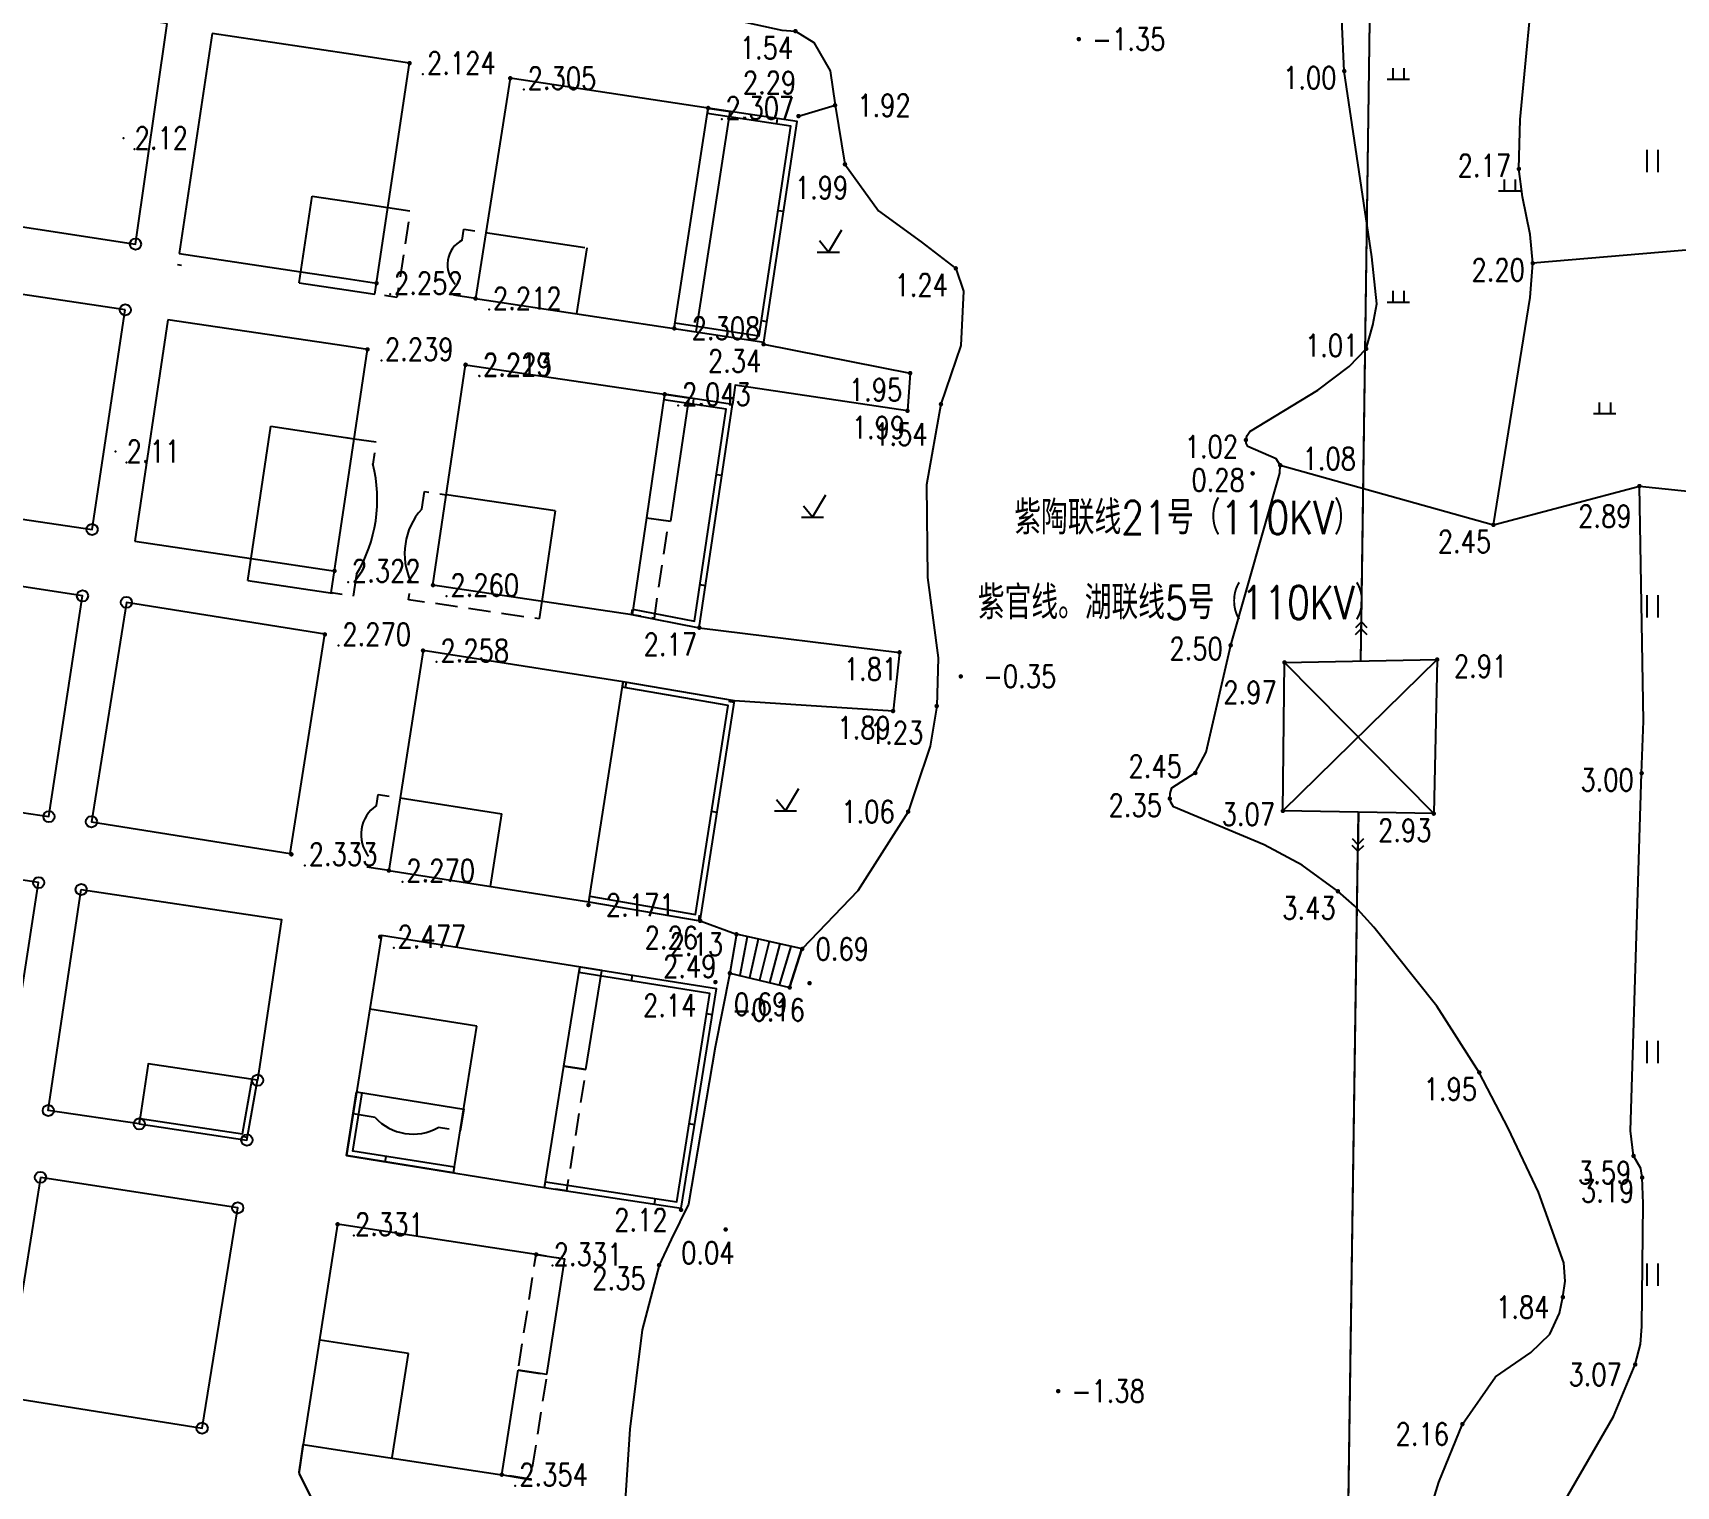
# Model space of a CAD drawing. Extents: x 500064 to 501389, y 2542464 to 2545400.
# Drawn here: x 500735.9 to 500809.7, y 2544479.6 to 2544544.9 of the extents above; entities that cross this region are included whole.
import ezdxf
from ezdxf.enums import TextEntityAlignment as Align

# ---------------------------------------------------------------- set-up
doc = ezdxf.new("R2010")
doc.units = 0
doc.header["$LTSCALE"] = 0.5
doc.linetypes.add('2-1', pattern=[6, 2, -1, 2, -1])
doc.linetypes.add('X5', pattern=[3, 2, -1])
doc.layers.get('0').update_dxf_attribs({"linetype": 'CONTINUOUS', "lineweight": 5})
doc.layers.add('GCD', color=8, linetype='CONTINUOUS')
doc.layers.add('地形图', color=8, linetype='CONTINUOUS')
doc.styles.add('_HZTXT', font='txt.shx', dxfattribs={"width": 0.8, "bigfont": 'HZTXT.shx'})
doc.styles.add('HZ', font='romans.shx', dxfattribs={"width": 0.8, "bigfont": 'hztxt.shx'})
doc.styles.get("Standard").update_dxf_attribs({"font": 'simplex1.shx', "width": 0.7, "bigfont": 'hztxt.shx'})
doc.linetypes.add('10421', pattern='A,2,[150,AAA.SHX,S=1,R=0,X=0,Y=1],1e-11', length=2)
doc.linetypes.add('10422', pattern='A,2,[150,AAA.SHX,S=1,R=0,X=0,Y=1],2,[177,AAA.SHX,S=1,R=0,X=0,Y=0.8],1e-09', length=4)
doc.linetypes.add('1161', pattern='A,0,[149,AAA.SHX,S=0.15,R=0,X=0,Y=0],-1.6', length=1.6)
doc.linetypes.add('X0', pattern='A,0.1,[".",_HZTXT,S=0.1,R=0,X=0,Y=-0.05],0.2,["|",Standard,S=-0.1,R=0,X=0,Y=0],0.1', length=0.4)

# ---------------------------------------------------------------- blocks, each defined once
blk = doc.blocks.new('GC200')
at = {"linetype": 'Continuous', "const_width": 0.2, "flags": 128}
blk.add_lwpolyline([(-0.1, 0, 1), (0.1, 0, 1)], format="xyb", close=True, dxfattribs=at)
blk = doc.blocks.new('gc123')
for p, q in [((0, 0), (1.2, 2)), ((-1, 0), (1, 0)), ((0, 0), (-0.8, 1))]:
    blk.add_line(p, q)
blk = doc.blocks.new('gc013a')
at = {"linetype": 'Continuous'}
blk.add_line((0.5, 0), (4, 0), dxfattribs=at)
at = {"linetype": 'Continuous', "flags": 128}
for points in [[(2.88, 0.5), (3.38, 0), (2.88, -0.5)], [(3.5, 0.5), (4, 0), (3.5, -0.5)]]:
    blk.add_lwpolyline(points, dxfattribs=at)
blk = doc.blocks.new('gc121')
for p, q in [((-0.5, -1), (-0.5, 1)), ((0.5, -1), (0.5, 1))]:
    blk.add_line(p, q)
blk = doc.blocks.new('gc119')
for p, q in [((-1, 0), (1, 0)), ((-0.5, 1), (-0.5, 0)), ((0.5, 1), (0.5, 0))]:
    blk.add_line(p, q)

msp = doc.modelspace()

# ---------------------------------------------------------------- linework, layer by layer
at = {"layer": '地形图', "linetype": 'Continuous'}
for p, q in [((500795.59, 2544518.428), (500798.739, 2544742.425)), ((500743.977, 2544544.845), (500742.495, 2544534.968)), ((500750, 2544543.941), (500743.977, 2544544.845)), ((500752.848, 2544543.514), (500750, 2544543.941)), ((500751.292, 2544533.143), (500752.848, 2544543.514)), ((500757.367, 2544542.836), (500755.808, 2544532.948)), ((500766.254, 2544541.5), (500757.367, 2544542.836)), ((500766.254, 2544541.5), (500766.217, 2544541.253)), ((500765.72, 2544531.456), (500767.242, 2544541.348)), ((500769.356, 2544541.034), (500769.319, 2544540.786)), ((500747.89, 2544533.653), (500748.475, 2544537.549)), ((500748.475, 2544537.549), (500750, 2544537.32)), ((500750, 2544537.32), (500751.876, 2544537.039)), ((500769.643, 2544536.85), (500769.396, 2544536.887)), ((500756.253, 2544535.915), (500760.715, 2544535.245)), ((500742.495, 2544534.968), (500747.964, 2544534.147)), ((500760.363, 2544532.28), (500760.817, 2544535.229)), ((500742.421, 2544534.474), (500742.601, 2544534.447)), ((500747.89, 2544533.653), (500750, 2544533.336)), ((500750, 2544533.336), (500751.292, 2544533.143)), ((500755.808, 2544532.948), (500765.721, 2544531.46)), ((500741.995, 2544531.998), (500740.515, 2544522.056)), ((500750, 2544530.806), (500741.995, 2544531.998)), ((500764.732, 2544531.608), (500764.77, 2544531.855)), ((500768.899, 2544531.905), (500768.652, 2544531.942)), ((500750.956, 2544530.664), (500750, 2544530.806)), ((500750, 2544524.242), (500750.956, 2544530.664)), ((500753.898, 2544520.082), (500755.364, 2544529.977)), ((500755.364, 2544529.977), (500765.39, 2544528.487)), ((500764.302, 2544528.649), (500764.265, 2544528.402)), ((500765.39, 2544528.488), (500764.569, 2544522.948)), ((500765.597, 2544528.457), (500765.56, 2544528.209)), ((500745.59, 2544520.289), (500746.621, 2544527.213)), ((500746.621, 2544527.213), (500750.359, 2544526.657)), ((500750, 2544526.71), (500750.359, 2544526.657)), ((500766.871, 2544525), (500766.624, 2544525.037)), ((500749.329, 2544519.733), (500750, 2544524.242)), ((500759.381, 2544523.412), (500754.501, 2544524.137)), ((500759.381, 2544523.412), (500758.78, 2544519.355)), ((500763.481, 2544523.109), (500762.836, 2544518.754)), ((500763.481, 2544523.109), (500764.569, 2544522.948)), ((500763.439, 2544522.809), (500763.437, 2544522.81)), ((500740.515, 2544522.056), (500745.737, 2544521.279)), ((500745.59, 2544520.289), (500749.378, 2544519.726)), ((500762.836, 2544518.754), (500753.898, 2544520.082)), ((500766.136, 2544520.055), (500765.889, 2544520.091)), ((500762.817, 2544518.757), (500762.864, 2544519.002)), ((500753.451, 2544517.143), (500751.917, 2544507.269)), ((500762.437, 2544515.747), (500753.451, 2544517.143)), ((500760.903, 2544505.873), (500762.437, 2544515.747)), ((500762.437, 2544515.747), (500762.399, 2544515.5)), ((500762.574, 2544515.723), (500762.532, 2544515.477)), ((500767.426, 2544514.818), (500767.179, 2544514.856)), ((500752.424, 2544510.53), (500756.983, 2544509.822)), ((500756.476, 2544506.561), (500756.983, 2544509.822)), ((500766.659, 2544509.877), (500766.412, 2544509.916)), ((500751.917, 2544507.269), (500760.903, 2544505.873)), ((500760.903, 2544505.873), (500760.946, 2544506.119)), ((500765.83, 2544505.021), (500765.873, 2544505.268)), ((500751.592, 2544504.359), (500750.01, 2544494.473)), ((500761.476, 2544502.778), (500751.592, 2544504.359)), ((500767.526, 2544504.411), (500767.231, 2544502.664)), ((500770.478, 2544503.751), (500767.526, 2544504.411)), ((500768.014, 2544504.302), (500767.675, 2544502.558)), ((500768.502, 2544504.193), (500768.119, 2544502.451)), ((500768.99, 2544504.084), (500768.562, 2544502.345)), ((500769.478, 2544503.975), (500769.006, 2544502.238)), ((500769.966, 2544503.866), (500769.45, 2544502.132)), ((500770.454, 2544503.757), (500769.893, 2544502.025)), ((500760.488, 2544502.936), (500760.449, 2544502.689)), ((500760.488, 2544502.936), (500760.449, 2544502.689)), ((500760.765, 2544498.335), (500761.476, 2544502.778)), ((500762.84, 2544502.56), (500762.801, 2544502.313)), ((500767.231, 2544502.664), (500769.916, 2544502.02)), ((500755.871, 2544500.282), (500751.062, 2544501.052)), ((500754.819, 2544493.703), (500755.871, 2544500.282)), ((500766.438, 2544500.8), (500766.191, 2544500.84)), ((500758.907, 2544493.049), (500759.778, 2544498.493)), ((500760.765, 2544498.335), (500759.778, 2544498.493)), ((500750.468, 2544497.336), (500750.715, 2544497.297)), ((500750.468, 2544497.336), (500755.277, 2544496.567)), ((500765.648, 2544495.863), (500765.401, 2544495.902)), ((500750.01, 2544494.473), (500758.907, 2544493.049)), ((500751.75, 2544494.194), (500751.789, 2544494.441)), ((500754.819, 2544493.703), (500754.858, 2544493.95)), ((500758.907, 2544493.05), (500758.944, 2544493.297)), ((500758.907, 2544493.049), (500758.946, 2544493.296)), ((500763.851, 2544492.304), (500763.888, 2544492.551)), ((500749.613, 2544491.392), (500748.067, 2544481.505)), ((500750, 2544491.333), (500749.613, 2544491.392)), ((500758.535, 2544490.04), (500749.613, 2544491.392)), ((500759.008, 2544484.648), (500759.819, 2544489.839)), ((500750, 2544486.013), (500748.825, 2544486.191)), ((500752.798, 2544485.589), (500750, 2544486.013)), ((500752.069, 2544480.922), (500752.799, 2544485.589)), ((500756.989, 2544480.153), (500757.722, 2544484.843)), ((500759.008, 2544484.648), (500757.722, 2544484.843)), ((500748.067, 2544481.505), (500750, 2544481.212)), ((500750, 2544481.212), (500756.989, 2544480.153))]:
    msp.add_line(p, q, dxfattribs=at)
at = {"layer": '地形图'}
for p, q in [((500764.732, 2544531.608), (500766.254, 2544541.5)), ((500764.302, 2544528.649), (500763.481, 2544523.109)), ((500759.778, 2544498.493), (500760.488, 2544502.936))]:
    msp.add_line(p, q, dxfattribs=at)
at = {"layer": '地形图', "linetype": 'X0'}
for p, q in [((500747.964, 2544534.147), (500750, 2544533.842)), ((500750, 2544533.842), (500751.366, 2544533.637)), ((500745.737, 2544521.279), (500749.525, 2544520.715))]:
    msp.add_line(p, q, dxfattribs=at)
at = {"layer": '地形图', "color": 1, "linetype": 'Continuous'}
for p, q in [((500798.994, 2544516.742), (500792.066, 2544509.947)), ((500792.136, 2544516.615), (500798.84, 2544509.826)), ((500790.78, 2544186.224), (500795.428, 2544508.137))]:
    msp.add_line(p, q, dxfattribs=at)
at = {"layer": '地形图', "linetype": '2-1'}
for p, q in [((500740.71, 2544495.9), (500740.747, 2544496.147)), ((500745.56, 2544495.283), (500745.314, 2544495.327))]:
    msp.add_line(p, q, dxfattribs=at)
at = {"layer": '地形图', "color": 1, "linetype": 'Continuous', "flags": 128}
for points in [[(500795.565, 2544516.678), (500798.764, 2544744.175)], [(500790.755, 2544184.474), (500795.453, 2544509.887)]]:
    msp.add_lwpolyline(points, dxfattribs=at)
at = {"layer": '地形图', "linetype": '10421', "flags": 128}
for points in [[(500915.277, 2544376.723), (500910.393, 2544380.376), (500907.312, 2544382.098), (500902.249, 2544385.155), (500899.183, 2544387.19), (500896.004, 2544389.391), (500892.138, 2544391.496), (500888.278, 2544392.84), (500883.656, 2544394.192), (500880.2, 2544395.303), (500878.123, 2544395.843), (500875.197, 2544396.556), (500873.069, 2544397.148), (500870.753, 2544397.956), (500868.832, 2544398.863), (500867.069, 2544399.893), (500864.798, 2544400.624), (500862.923, 2544401.474), (500859.972, 2544403.107), (500857.553, 2544404.679), (500855.561, 2544406.064), (500853.395, 2544407.568), (500851.424, 2544408.534), (500849.516, 2544409.603), (500848.14, 2544410.735), (500845.602, 2544413.071), (500845.169, 2544413.673), (500845.079, 2544414.166), (500845.125, 2544414.675), (500845.325, 2544415.132), (500848.943, 2544418.437), (500850.413, 2544420.201), (500851.514, 2544422.163), (500853.106, 2544425.687), (500853.603, 2544427.359), (500853.544, 2544428.454), (500853.385, 2544429.438), (500849.502, 2544440.448), (500848.428, 2544443.163), (500846.62, 2544447.672), (500846.072, 2544448.777), (500845.509, 2544449.617), (500844.518, 2544450.613), (500841.145, 2544453.18), (500840.557, 2544453.485), (500840.041, 2544453.583), (500839.25, 2544453.408), (500838.617, 2544453.195), (500827.709, 2544447.527), (500826.876, 2544447.339), (500826.042, 2544447.273), (500825.235, 2544447.443), (500824.38, 2544447.782), (500819.001, 2544450.733), (500817.124, 2544451.523), (500807.332, 2544454.196), (500807.071, 2544454.194), (500806.879, 2544454.159), (500806.613, 2544453.956), (500806.473, 2544453.695), (500806.433, 2544453.086), (500806.368, 2544452.861), (500806.272, 2544452.759), (500806.108, 2544452.734), (500805.977, 2544452.738), (500796.644, 2544452.959), (500796.302, 2544453.046), (500796.076, 2544453.162), (500795.972, 2544453.418), (500795.953, 2544453.719), (500796.448, 2544465.1), (500796.742, 2544467.81), (500798.096, 2544476.65), (500799.065, 2544479.813), (500800.126, 2544482.424), (500801.606, 2544484.543), (500803.193, 2544485.635), (500804.051, 2544486.455), (500804.482, 2544487.408), (500804.639, 2544488.123), (500804.735, 2544488.84), (500804.682, 2544489.66), (500803.546, 2544492.832), (500802.18, 2544495.703), (500800.886, 2544498.209), (500798.971, 2544501.181), (500796.143, 2544504.725), (500795.279, 2544505.685), (500794.536, 2544506.34), (500792.928, 2544507.519), (500791.229, 2544508.422), (500787.147, 2544510.138), (500787.045, 2544510.311), (500786.987, 2544510.499), (500787.004, 2544510.732), (500787.074, 2544510.978), (500788.132, 2544511.652), (500788.615, 2544512.581), (500789.72, 2544517.383), (500791.928, 2544525.102), (500791.947, 2544525.461), (500791.768, 2544525.759), (500790.488, 2544526.313), (500790.419, 2544526.46), (500790.405, 2544526.599), (500790.459, 2544526.805), (500790.584, 2544526.972), (500793.638, 2544528.839), (500795.048, 2544529.898), (500795.807, 2544530.691), (500796.102, 2544531.754), (500796.278, 2544532.705), (500796.063, 2544534.819), (500794.822, 2544543.158), (500794.504, 2544550.178), (500794.336, 2544551.564), (500793.844, 2544552.436), (500791.976, 2544554.816), (500791.655, 2544555.448), (500791.498, 2544556.068), (500791.673, 2544557.237), (500793.896, 2544564.621), (500794.071, 2544565.615), (500794.043, 2544566.68), (500793.76, 2544567.395), (500793.373, 2544567.825), (500793.003, 2544568.119), (500788.674, 2544570.366), (500787.932, 2544570.894), (500786.866, 2544572.089), (500786.552, 2544572.232), (500786.177, 2544572.213), (500785.911, 2544572.14), (500784.568, 2544571.501), (500784.22, 2544571.462), (500783.936, 2544571.584), (500783.658, 2544571.825), (500781.315, 2544574.679), (500780.792, 2544575.422), (500771.222, 2544592.146), (500768.223, 2544596.959), (500763.422, 2544602.843), (500762.509, 2544604.954), (500762.143, 2544607.438), (500762.796, 2544612.677), (500762.968, 2544615.405), (500762.772, 2544617.437), (500762.56, 2544618.276), (500762.08, 2544619.391), (500759.666, 2544623.396), (500756.845, 2544627.253), (500754.758, 2544629.859), (500748.717, 2544637.332), (500745.772, 2544640.196), (500744.271, 2544641.139), (500739.765, 2544643.47), (500738.856, 2544644.145), (500734.602, 2544647.938), (500727.428, 2544654.943), (500726.662, 2544655.572), (500725.997, 2544656.011), (500718.841, 2544659.675), (500711.369, 2544662.626), (500709.798, 2544663.507), (500708.556, 2544664.648), (500705.02, 2544669.088), (500703.751, 2544670.377), (500702.387, 2544671.362), (500696.804, 2544674.396)], [(500801.521, 2544522.788), (500803.167, 2544532.998), (500803.285, 2544534.532), (500803.175, 2544535.824), (500802.822, 2544537.506), (500802.664, 2544538.766), (500802.719, 2544540.981), (500803.424, 2544548.359), (500803.459, 2544550.432), (500803.333, 2544551.706), (500802.876, 2544554.022), (500802.769, 2544555.255), (500802.696, 2544557.606), (500802.941, 2544561.375), (500803.395, 2544565.74), (500804.043, 2544570.55), (500806.843, 2544587.147), (500807.538, 2544593.023), (500807.628, 2544598.72), (500807.217, 2544604.732), (500806.567, 2544610.3)], [(500759.11, 2544557.137), (500760.776, 2544555.51), (500762.222, 2544552.88), (500763.093, 2544549.356), (500764.037, 2544547.57), (500765.745, 2544546.149), (500767.567, 2544545.426), (500769.568, 2544545), (500770.175, 2544544.95), (500771.007, 2544544.446), (500771.734, 2544543.174), (500771.952, 2544541.62), (500772.399, 2544538.973), (500773.912, 2544536.887), (500775.823, 2544535.495), (500777.373, 2544534.303), (500777.727, 2544533.279), (500777.606, 2544530.843), (500776.71, 2544528.206), (500776.055, 2544524.59), (500776.101, 2544520.43), (500776.59, 2544516.818), (500776.518, 2544514.655), (500776.222, 2544512.851), (500775.578, 2544510.941), (500775.235, 2544509.913), (500772.97, 2544506.361), (500770.478, 2544503.751)], [(500803.523, 2544476.918), (500806.918, 2544482.758), (500807.889, 2544485.097), (500808.121, 2544486.005), (500808.183, 2544486.8), (500808.249, 2544492.323), (500808.199, 2544493.488), (500808.132, 2544493.902), (500807.814, 2544494.461), (500807.674, 2544495.582), (500808.176, 2544511.641), (500808.261, 2544513.973), (500808.074, 2544524.529)], [(500767.231, 2544502.664), (500766.567, 2544499.339), (500765.376, 2544492.3), (500764.594, 2544490.717), (500764.05, 2544489.562), (500763.299, 2544486.649), (500762.737, 2544482.192), (500762.493, 2544478.55), (500762.513, 2544477.811), (500762.187, 2544474.793), (500761.855, 2544472.158), (500761.803, 2544471.288), (500762.36, 2544470.64), (500763.908, 2544470.223), (500766.529, 2544470.003), (500769.23, 2544470.061), (500774.43, 2544470.261), (500780.171, 2544470.656), (500784.843, 2544470.815), (500785.929, 2544470.293), (500786.268, 2544469.272), (500786.427, 2544466.979), (500786.555, 2544465.103), (500786.502, 2544461.832), (500785.883, 2544456.21), (500785.369, 2544453.135), (500784.902, 2544451.522), (500783.775, 2544449.457), (500782.681, 2544448.572), (500780.266, 2544448.08), (500777.694, 2544448.146), (500775.599, 2544448.581), (500772.627, 2544449.742), (500770.073, 2544450.797), (500768.382, 2544450.996), (500766.863, 2544450.365), (500765.471, 2544448.699), (500763.728, 2544445.809), (500761.783, 2544442.581), (500759.01, 2544439.971)]]:
    msp.add_lwpolyline(points, dxfattribs=at)
at = {"layer": '地形图', "linetype": 'Continuous'}
for points in [[(500741.96, 2544545.29), (500732.98, 2544546.66), (500731.55, 2544536.76), (500740.54, 2544535.39)], [(500740.08, 2544532.44), (500731.07, 2544533.79), (500729.59, 2544523.91), (500738.59, 2544522.58)], [(500729.18, 2544520.98), (500727.74, 2544511.02), (500736.65, 2544509.69), (500738.16, 2544519.6)], [(500749.047, 2544517.889), (500740.13, 2544519.31), (500738.56, 2544509.46), (500747.477, 2544508.039)], [(500727.21, 2544508.08), (500725.71, 2544498.14), (500734.65, 2544496.8), (500736.19, 2544506.73)], [(500738.1, 2544506.42), (500747.097, 2544505.078), (500746.02, 2544497.86), (500741.112, 2544498.592), (500740.71, 2544495.9), (500736.62, 2544496.5)], [(500736.27, 2544493.5), (500734.7, 2544483.64), (500743.53, 2544482.24), (500745.13, 2544492.13)]]:
    msp.add_lwpolyline(points, close=True, dxfattribs=at)
at = {"layer": '地形图', "linetype": 'Continuous', "flags": 128}
for points in [[(500764.732, 2544531.608), (500768.762, 2544530.992), (500770.252, 2544540.899), (500766.254, 2544541.5)], [(500764.77, 2544531.855), (500768.552, 2544531.277), (500769.967, 2544540.689), (500766.217, 2544541.253)], [(500762.817, 2544518.757), (500765.856, 2544518.171), (500767.346, 2544528.197), (500764.302, 2544528.649)], [(500762.864, 2544519.002), (500765.647, 2544518.466), (500767.062, 2544527.986), (500764.265, 2544528.402)], [(500760.903, 2544505.873), (500765.902, 2544505.009), (500767.436, 2544514.883), (500762.437, 2544515.747)], [(500760.942, 2544506.12), (500765.694, 2544505.299), (500767.152, 2544514.679), (500762.399, 2544515.5)], [(500758.907, 2544493.05), (500765.05, 2544492.123), (500766.623, 2544501.955), (500760.488, 2544502.936)], [(500758.944, 2544493.297), (500764.842, 2544492.407), (500766.337, 2544501.748), (500760.449, 2544502.689)], [(500754.819, 2544493.703), (500750.01, 2544494.473), (500750.468, 2544497.336)], [(500754.858, 2544493.95), (500750.296, 2544494.68), (500750.715, 2544497.297)], [(500758.535, 2544490.04), (500759.819, 2544489.839)]]:
    msp.add_lwpolyline(points, dxfattribs=at)
for points, elevation in [([(500766.204, 2544541.5), (500767.242, 2544541.348)], 2.307), ([(500757.039, 2544480.153), (500758.318, 2544479.919)], 2.354)]:
    msp.add_lwpolyline(points, dxfattribs=dict(at, elevation=elevation))
at = {"layer": '地形图', "linetype": '1161', "flags": 128}
for points in [[(500770.312, 2544541.137), (500771.952, 2544541.62)], [(500801.521, 2544522.788), (500808.074, 2544524.529), (500819.734, 2544523.315), (500820.254, 2544532.095), (500815.402, 2544533.639), (500814.05, 2544535.449), (500803.285, 2544534.532)], [(500768.747, 2544530.894), (500775.325, 2544529.601), (500775.206, 2544527.909), (500767.474, 2544529.058), (500767.346, 2544528.197)], [(500765.856, 2544518.171), (500774.847, 2544517.065), (500774.559, 2544514.432), (500767.436, 2544514.883)], [(500765.902, 2544505.009), (500767.526, 2544504.411)]]:
    msp.add_lwpolyline(points, dxfattribs=at)
at = {"layer": '地形图', "linetype": 'X5', "flags": 128}
for points in [[(500751.876, 2544537.039), (500752.865, 2544536.891), (500752.281, 2544532.994), (500751.292, 2544533.143)], [(500755.21, 2544535.573), (500755.287, 2544536.067), (500756.275, 2544535.911)], [(500755.808, 2544532.948), (500754.82, 2544533.104), (500754.898, 2544533.598)], [(500750.359, 2544526.657), (500751.349, 2544526.509), (500751.201, 2544525.52)], [(500753.392, 2544523.493), (500753.51, 2544524.284), (500754.499, 2544524.138)], [(500763.481, 2544523.109), (500764.47, 2544522.963), (500763.825, 2544518.607), (500762.836, 2544518.754)], [(500750.465, 2544520.575), (500750.318, 2544519.586), (500749.329, 2544519.733)], [(500749.476, 2544520.722), (500749.469, 2544520.673)], [(500750.465, 2544520.575), (500750.318, 2544519.586), (500750, 2544519.633)], [(500758.781, 2544519.357), (500758.663, 2544518.565), (500752.803, 2544519.43), (500752.909, 2544520.229)], [(500751.359, 2544510.189), (500751.435, 2544510.683), (500752.424, 2544510.53)], [(500751.917, 2544507.269), (500750.929, 2544507.423), (500751.006, 2544507.917)], [(500759.778, 2544498.493), (500760.765, 2544498.335), (500759.894, 2544492.892), (500758.907, 2544493.05)], [(500751.297, 2544496.191), (500750.31, 2544496.349), (500750.468, 2544497.336)], [(500755.277, 2544496.567), (500755.119, 2544495.58), (500754.131, 2544495.738)], [(500759.008, 2544484.648), (500757.723, 2544484.847), (500758.528, 2544490.045), (500759.812, 2544489.846)], [(500757.722, 2544484.843), (500759.007, 2544484.642), (500758.274, 2544479.954), (500756.989, 2544480.155)]]:
    msp.add_lwpolyline(points, dxfattribs=at)
at = {"layer": '地形图', "linetype": '10422', "flags": 128}
msp.add_lwpolyline([(500791.947, 2544525.461), (500801.521, 2544522.788)], dxfattribs=at)
at = {"layer": '地形图', "color": 1, "linetype": 'Continuous', "flags": 128}
msp.add_lwpolyline([(500792.136, 2544516.615), (500798.994, 2544516.742), (500798.84, 2544509.826), (500792.066, 2544509.947)], close=True, dxfattribs=at)
at = {"layer": '地形图', "linetype": 'Continuous', "flags": 128}
msp.add_lwpolyline([(500770.478, 2544503.751), (500767.526, 2544504.411), (500767.231, 2544502.664), (500769.916, 2544502.02)], close=True, dxfattribs=at)
at = {"layer": '地形图', "linetype": 'Continuous'}
for points in [[(500740.71, 2544495.9), (500745.54, 2544495.17), (500746.02, 2544497.86)], [(500740.747, 2544496.147), (500745.337, 2544495.454), (500745.774, 2544497.904)]]:
    msp.add_lwpolyline(points, dxfattribs=at)
at = {"layer": '地形图', "linetype": 'Continuous', "const_width": 0.1, "flags": 128}
for points in [[(500747.88, 2544480.219), (500748.067, 2544481.505)], [(500750, 2544476.005), (500747.88, 2544480.219)]]:
    msp.add_lwpolyline(points, dxfattribs=at)
at = {"layer": '地形图'}
for centre in [(500740.54, 2544535.39), (500740.08, 2544532.44), (500738.59, 2544522.58), (500738.16, 2544519.6), (500740.13, 2544519.31), (500736.65, 2544509.69), (500738.56, 2544509.46), (500736.19, 2544506.73), (500738.1, 2544506.42), (500746.02, 2544497.86), (500736.62, 2544496.5), (500740.71, 2544495.9), (500745.54, 2544495.17), (500736.27, 2544493.5), (500745.13, 2544492.13), (500743.53, 2544482.24)]:
    msp.add_circle(centre, 0.25, dxfattribs=at)
at = {"layer": '地形图', "linetype": 'X0'}
for centre, radius, start, end in [((500755.8, 2544534.468), 1.253, 118.10277, 224.02024), ((500744.898, 2544523.931), 6.5, 328.91374, 14.15213), ((500755.599, 2544521.498), 2.975, 137.88649, 205.25873), ((500752.234, 2544508.89), 1.567, 123.94681, 218.39172), ((500753, 2544497.751), 2.31, 222.49856, 299.32396)]:
    msp.add_arc(centre, radius, start, end, dxfattribs=at)
at = {"layer": '地形图'}
for p in [(500753.44, 2544543.014, 2.124), (500757.978, 2544542.336, 2.305), (500766.865, 2544541, 2.307), (500740.498, 2544539.649, 2.12), (500751.977, 2544533.137, 2.252), (500756.419, 2544532.448, 2.212), (500751.586, 2544530.164, 2.239), (500755.975, 2544529.477, 2.223), (500755.988, 2544529.465, 2.219), (500764.913, 2544528.149, 2.043), (500740.14, 2544525.586, 2.11), (500750.087, 2544520.222, 2.322), (500754.509, 2544519.582, 2.26), (500749.654, 2544517.372, 2.27), (500749.654, 2544517.372, 2.27), (500754.062, 2544516.643, 2.258), (500748.149, 2544507.499, 2.333), (500748.149, 2544507.499, 2.333), (500752.528, 2544506.769, 2.27), (500752.135, 2544503.8, 2.477), (500750.338, 2544490.892, 2.331), (500759.26, 2544489.54, 2.331), (500757.581, 2544479.653, 2.354)]:
    msp.add_point(p, dxfattribs=at)
at = {"layer": '地形图', "linetype": 'Continuous'}
for p in [(500739.998, 2544540.149, 2.12), (500739.64, 2544526.086, 2.11)]:
    msp.add_point(p, dxfattribs=at)

# ---------------------------------------------------------------- block references
ref = msp.add_blockref('GC200', (500770.175, 2544544.95, 1.54), dxfattribs=dict(at, xscale=0.5, yscale=0.5, zscale=0.5))
ref.add_attrib('height', '1.54', dxfattribs={"layer": 'GCD', "linetype": 'Continuous', "height": 1, "style": 'HZ', "width": 0.8}).set_placement((500767.675, 2544544.2, 1.54), align=Align.MIDDLE_LEFT)
ref = msp.add_blockref('GC200', (500782.9, 2544544.593, -1.35), dxfattribs=dict(at, xscale=0.5, yscale=0.5, zscale=0.5))
ref.add_attrib('height', '-1.35', dxfattribs={"layer": 'GCD', "linetype": 'Continuous', "height": 1, "style": 'HZ', "width": 0.8}).set_placement((500783.5, 2544544.593, -1.35), align=Align.MIDDLE_LEFT)
at = {"layer": '地形图', "linetype": 'Continuous', "xscale": 0.5, "yscale": 0.5}
for name, p in [('GC200', (500752.848, 2544543.514, 2.124)), ('GC200', (500757.367, 2544542.836, 2.305)), ('gc119', (500797.246, 2544542.788)), ('GC200', (500766.254, 2544541.5, 2.307)), ('gc121', (500808.672, 2544539.126)), ('gc119', (500802.246, 2544537.788)), ('gc123', (500771.658, 2544535.034)), ('GC200', (500751.366, 2544533.637, 2.252)), ('GC200', (500755.808, 2544532.948, 2.212)), ('gc119', (500797.246, 2544532.788)), ('GC200', (500764.732, 2544531.608, 2.308)), ('GC200', (500750.956, 2544530.664, 2.239)), ('GC200', (500755.358, 2544529.965, 2.219)), ('GC200', (500755.364, 2544529.977, 2.223)), ('GC200', (500764.302, 2544528.649, 2.043)), ('gc119', (500806.521, 2544527.788)), ('gc123', (500770.941, 2544523.132)), ('GC200', (500749.476, 2544520.722, 2.322)), ('GC200', (500753.898, 2544520.082, 2.26)), ('gc121', (500808.672, 2544519.126)), ('GC200', (500749.043, 2544517.872, 2.27)), ('GC200', (500753.451, 2544517.143, 2.258)), ('gc123', (500769.729, 2544509.948)), ('GC200', (500747.538, 2544507.999, 2.333)), ('GC200', (500751.917, 2544507.269, 2.27)), ('GC200', (500760.879, 2544505.724, 2.171)), ('GC200', (500751.524, 2544504.3, 2.477)), ('gc121', (500808.672, 2544499.126)), ('GC200', (500749.613, 2544491.392, 2.331)), ('GC200', (500758.535, 2544490.04, 2.331)), ('gc121', (500808.672, 2544489.126)), ('GC200', (500756.989, 2544480.153, 2.354))]:
    msp.add_blockref(name, p, dxfattribs=at)
at = {"layer": '地形图', "linetype": 'Continuous'}
ref = msp.add_blockref('GC200', (500770.312, 2544541.137, 2.293), dxfattribs=dict(at, xscale=0.5, yscale=0.5, zscale=0.5))
ref.add_attrib('height', '2.29', dxfattribs={"layer": 'GCD', "linetype": 'Continuous', "height": 1, "style": 'HZ', "width": 0.8}).set_placement((500767.812, 2544542.637, 2.29), align=Align.MIDDLE_LEFT)
ref = msp.add_blockref('GC200', (500794.822, 2544543.158, 0.997), dxfattribs=dict(at, xscale=0.5, yscale=0.5, zscale=0.5))
ref.add_attrib('height', '1.00', dxfattribs={"layer": 'GCD', "linetype": 'Continuous', "height": 1, "style": 'HZ', "width": 0.8}).set_placement((500792.072, 2544542.858, 1), align=Align.MIDDLE_LEFT)
ref = msp.add_blockref('GC200', (500771.952, 2544541.62, 1.92), dxfattribs=dict(at, xscale=0.5, yscale=0.5, zscale=0.5))
ref.add_attrib('height', '1.92', dxfattribs={"layer": 'GCD', "linetype": 'Continuous', "height": 1, "style": 'HZ', "width": 0.8}).set_placement((500772.952, 2544541.62, 1.92), align=Align.MIDDLE_LEFT)
ref = msp.add_blockref('GC200', (500802.664, 2544538.766, 2.17), dxfattribs=dict(at, xscale=0.5, yscale=0.5, zscale=0.5))
ref.add_attrib('height', '2.17', dxfattribs={"layer": 'GCD', "linetype": 'Continuous', "height": 1, "style": 'HZ', "width": 0.8}).set_placement((500799.914, 2544538.916, 2.17), align=Align.MIDDLE_LEFT)
ref = msp.add_blockref('GC200', (500772.399, 2544538.973, 1.994), dxfattribs=dict(at, xscale=0.5, yscale=0.5, zscale=0.5))
ref.add_attrib('height', '1.99', dxfattribs={"layer": 'GCD', "linetype": 'Continuous', "height": 1, "style": 'HZ', "width": 0.8}).set_placement((500770.149, 2544537.923, 1.99), align=Align.MIDDLE_LEFT)
ref = msp.add_blockref('GC200', (500777.373, 2544534.303, 1.243), dxfattribs=dict(at, xscale=0.5, yscale=0.5, zscale=0.5))
ref.add_attrib('height', '1.24', dxfattribs={"layer": 'GCD', "linetype": 'Continuous', "height": 1, "style": 'HZ', "width": 0.8}).set_placement((500774.623, 2544533.553, 1.24), align=Align.MIDDLE_LEFT)
ref = msp.add_blockref('GC200', (500803.285, 2544534.532, 2.202), dxfattribs=dict(at, xscale=0.5, yscale=0.5, zscale=0.5))
ref.add_attrib('height', '2.20', dxfattribs={"layer": 'GCD', "linetype": 'Continuous', "height": 1, "style": 'HZ', "width": 0.8}).set_placement((500800.535, 2544534.232, 2.2), align=Align.MIDDLE_LEFT)
ref = msp.add_blockref('GC200', (500795.807, 2544530.691, 1.01), dxfattribs=dict(at, xscale=0.5, yscale=0.5, zscale=0.5))
ref.add_attrib('height', '1.01', dxfattribs={"layer": 'GCD', "linetype": 'Continuous', "height": 1, "style": 'HZ', "width": 0.8}).set_placement((500793.057, 2544530.841, 1.01), align=Align.MIDDLE_LEFT)
ref = msp.add_blockref('GC200', (500768.747, 2544530.894, 2.338), dxfattribs=dict(at, xscale=0.5, yscale=0.5, zscale=0.5))
ref.add_attrib('height', '2.34', dxfattribs={"layer": 'GCD', "linetype": 'Continuous', "height": 1, "style": 'HZ', "width": 0.8}).set_placement((500766.247, 2544530.144, 2.34), align=Align.MIDDLE_LEFT)
ref = msp.add_blockref('GC200', (500775.325, 2544529.601, 1.955), dxfattribs=dict(at, xscale=0.5, yscale=0.5, zscale=0.5))
ref.add_attrib('height', '1.95', dxfattribs={"layer": 'GCD', "linetype": 'Continuous', "height": 1, "style": 'HZ', "width": 0.8}).set_placement((500772.575, 2544528.851, 1.95), align=Align.MIDDLE_LEFT)
ref = msp.add_blockref('GC200', (500776.71, 2544528.206, 1.535), dxfattribs=dict(at, xscale=0.5, yscale=0.5, zscale=0.5))
ref.add_attrib('height', '1.54', dxfattribs={"layer": 'GCD', "linetype": 'Continuous', "height": 1, "style": 'HZ', "width": 0.8}).set_placement((500773.71, 2544526.856, 1.54), align=Align.MIDDLE_LEFT)
ref = msp.add_blockref('GC200', (500775.206, 2544527.909, 1.99), dxfattribs=dict(at, xscale=0.5, yscale=0.5, zscale=0.5))
ref.add_attrib('height', '1.99', dxfattribs={"layer": 'GCD', "linetype": 'Continuous', "height": 1, "style": 'HZ', "width": 0.8}).set_placement((500772.706, 2544527.159, 1.99), align=Align.MIDDLE_LEFT)
ref = msp.add_blockref('GC200', (500790.405, 2544526.599, 1.017), dxfattribs=dict(at, xscale=0.5, yscale=0.5, zscale=0.5))
ref.add_attrib('height', '1.02', dxfattribs={"layer": 'GCD', "linetype": 'Continuous', "height": 1, "style": 'HZ', "width": 0.8}).set_placement((500787.655, 2544526.299, 1.02), align=Align.MIDDLE_LEFT)
ref = msp.add_blockref('GC200', (500791.947, 2544525.461, 1.084), dxfattribs=dict(at, xscale=0.5, yscale=0.5, zscale=0.5))
ref.add_attrib('height', '1.08', dxfattribs={"layer": 'GCD', "linetype": 'Continuous', "height": 1, "style": 'HZ', "width": 0.8}).set_placement((500792.947, 2544525.761, 1.08), align=Align.MIDDLE_LEFT)
ref = msp.add_blockref('GC200', (500790.706, 2544525.099, 0.281), dxfattribs=dict(at, xscale=0.5, yscale=0.5, zscale=0.5))
ref.add_attrib('height', '0.28', dxfattribs={"layer": 'GCD', "linetype": 'Continuous', "height": 1, "style": 'HZ', "width": 0.8}).set_placement((500787.956, 2544524.799, 0.28), align=Align.MIDDLE_LEFT)
ref = msp.add_blockref('GC200', (500808.074, 2544524.529, 2.893), dxfattribs=dict(at, xscale=0.5, yscale=0.5, zscale=0.5))
ref.add_attrib('height', '2.89', dxfattribs={"layer": 'GCD', "linetype": 'Continuous', "height": 1, "style": 'HZ', "width": 0.8}).set_placement((500805.324, 2544523.179, 2.89), align=Align.MIDDLE_LEFT)
ref = msp.add_blockref('GC200', (500801.521, 2544522.788, 2.454), dxfattribs=dict(at, xscale=0.5, yscale=0.5, zscale=0.5))
ref.add_attrib('height', '2.45', dxfattribs={"layer": 'GCD', "linetype": 'Continuous', "height": 1, "style": 'HZ', "width": 0.8}).set_placement((500799.021, 2544522.038, 2.45), align=Align.MIDDLE_LEFT)
ref = msp.add_blockref('GC200', (500765.856, 2544518.171, 2.168), dxfattribs=dict(at, xscale=0.5, yscale=0.5, zscale=0.5))
ref.add_attrib('height', '2.17', dxfattribs={"layer": 'GCD', "linetype": 'Continuous', "height": 1, "style": 'HZ', "width": 0.8}).set_placement((500763.356, 2544517.421, 2.17), align=Align.MIDDLE_LEFT)
at = {"layer": '地形图', "linetype": 'Continuous', "yscale": 0.5}
for p, xscale, rotation in [((500795.562, 2544516.429), 0.5000000000738853, 89.1943973068218), ((500795.457, 2544510.136), 0.5000000000532161, 269.1728220107307)]:
    msp.add_blockref('gc013a', p, dxfattribs=dict(at, xscale=xscale, rotation=rotation))
at = {"layer": '地形图', "linetype": 'Continuous'}
ref = msp.add_blockref('GC200', (500774.847, 2544517.065, 1.813), dxfattribs=dict(at, xscale=0.5, yscale=0.5, zscale=0.5))
ref.add_attrib('height', '1.81', dxfattribs={"layer": 'GCD', "linetype": 'Continuous', "height": 1, "style": 'HZ', "width": 0.8}).set_placement((500772.347, 2544516.315, 1.81), align=Align.MIDDLE_LEFT)
ref = msp.add_blockref('GC200', (500789.72, 2544517.383, 2.502), dxfattribs=dict(at, xscale=0.5, yscale=0.5, zscale=0.5))
ref.add_attrib('height', '2.50', dxfattribs={"layer": 'GCD', "linetype": 'Continuous', "height": 1, "style": 'HZ', "width": 0.8}).set_placement((500786.97, 2544517.233, 2.5), align=Align.MIDDLE_LEFT)
ref = msp.add_blockref('GC200', (500777.6, 2544515.987, -0.352), dxfattribs=dict(at, xscale=0.5, yscale=0.5, zscale=0.5))
ref.add_attrib('height', '-0.35', dxfattribs={"layer": 'GCD', "linetype": 'Continuous', "height": 1, "style": 'HZ', "width": 0.8}).set_placement((500778.6, 2544515.987, -0.35), align=Align.MIDDLE_LEFT)
ref = msp.add_blockref('GC200', (500792.136, 2544516.615, 2.967), dxfattribs=dict(at, xscale=0.5, yscale=0.5, zscale=0.5))
ref.add_attrib('height', '2.97', dxfattribs={"layer": 'GCD', "linetype": 'Continuous', "height": 1, "style": 'HZ', "width": 0.8}).set_placement((500789.386, 2544515.265, 2.97), align=Align.MIDDLE_LEFT)
ref = msp.add_blockref('GC200', (500798.994, 2544516.742, 2.908), dxfattribs=dict(at, xscale=0.5, yscale=0.5, zscale=0.5))
ref.add_attrib('height', '2.91', dxfattribs={"layer": 'GCD', "linetype": 'Continuous', "height": 1, "style": 'HZ', "width": 0.8}).set_placement((500799.744, 2544516.442, 2.91), align=Align.MIDDLE_LEFT)
ref = msp.add_blockref('GC200', (500774.559, 2544514.432, 1.889), dxfattribs=dict(at, xscale=0.5, yscale=0.5, zscale=0.5))
ref.add_attrib('height', '1.89', dxfattribs={"layer": 'GCD', "linetype": 'Continuous', "height": 1, "style": 'HZ', "width": 0.8}).set_placement((500772.059, 2544513.682, 1.89), align=Align.MIDDLE_LEFT)
ref = msp.add_blockref('GC200', (500776.518, 2544514.655, 1.232), dxfattribs=dict(at, xscale=0.5, yscale=0.5, zscale=0.5))
ref.add_attrib('height', '1.23', dxfattribs={"layer": 'GCD', "linetype": 'Continuous', "height": 1, "style": 'HZ', "width": 0.8}).set_placement((500773.518, 2544513.455, 1.23), align=Align.MIDDLE_LEFT)
ref = msp.add_blockref('GC200', (500788.132, 2544511.652, 2.448), dxfattribs=dict(at, xscale=0.5, yscale=0.5, zscale=0.5))
ref.add_attrib('height', '2.45', dxfattribs={"layer": 'GCD', "linetype": 'Continuous', "height": 1, "style": 'HZ', "width": 0.8}).set_placement((500785.132, 2544511.952, 2.45), align=Align.MIDDLE_LEFT)
ref = msp.add_blockref('GC200', (500808.176, 2544511.641, 2.998), dxfattribs=dict(at, xscale=0.5, yscale=0.5, zscale=0.5))
ref.add_attrib('height', '3.00', dxfattribs={"layer": 'GCD', "linetype": 'Continuous', "height": 1, "style": 'HZ', "width": 0.8}).set_placement((500805.426, 2544511.341, 3), align=Align.MIDDLE_LEFT)
ref = msp.add_blockref('GC200', (500786.987, 2544510.499, 2.354), dxfattribs=dict(at, xscale=0.5, yscale=0.5, zscale=0.5))
ref.add_attrib('height', '2.35', dxfattribs={"layer": 'GCD', "linetype": 'Continuous', "height": 1, "style": 'HZ', "width": 0.8}).set_placement((500784.237, 2544510.199, 2.35), align=Align.MIDDLE_LEFT)
ref = msp.add_blockref('GC200', (500775.235, 2544509.913, 1.06), dxfattribs=dict(at, xscale=0.5, yscale=0.5, zscale=0.5))
ref.add_attrib('height', '1.06', dxfattribs={"layer": 'GCD', "linetype": 'Continuous', "height": 1, "style": 'HZ', "width": 0.8}).set_placement((500772.235, 2544509.913, 1.06), align=Align.MIDDLE_LEFT)
ref = msp.add_blockref('GC200', (500792.066, 2544509.947, 3.068), dxfattribs=dict(at, xscale=0.5, yscale=0.5, zscale=0.5))
ref.add_attrib('height', '3.07', dxfattribs={"layer": 'GCD', "linetype": 'Continuous', "height": 1, "style": 'HZ', "width": 0.8}).set_placement((500789.316, 2544509.797, 3.07), align=Align.MIDDLE_LEFT)
ref = msp.add_blockref('GC200', (500798.84, 2544509.826, 2.928), dxfattribs=dict(at, xscale=0.5, yscale=0.5, zscale=0.5))
ref.add_attrib('height', '2.93', dxfattribs={"layer": 'GCD', "linetype": 'Continuous', "height": 1, "style": 'HZ', "width": 0.8}).set_placement((500796.34, 2544509.076, 2.93), align=Align.MIDDLE_LEFT)
ref = msp.add_blockref('GC200', (500794.536, 2544506.34, 3.425), dxfattribs=dict(at, xscale=0.5, yscale=0.5, zscale=0.5))
ref.add_attrib('height', '3.43', dxfattribs={"layer": 'GCD', "linetype": 'Continuous', "height": 1, "style": 'HZ', "width": 0.8}).set_placement((500792.036, 2544505.59, 3.43), align=Align.MIDDLE_LEFT)
ref = msp.add_blockref('GC200', (500765.902, 2544505.009, 2.259), dxfattribs=dict(at, xscale=0.5, yscale=0.5, zscale=0.5))
ref.add_attrib('height', '2.26', dxfattribs={"layer": 'GCD', "linetype": 'Continuous', "height": 1, "style": 'HZ', "width": 0.8}).set_placement((500763.402, 2544504.259, 2.26), align=Align.MIDDLE_LEFT)
ref = msp.add_blockref('GC200', (500767.526, 2544504.411, 2.128), dxfattribs=dict(at, xscale=0.5, yscale=0.5, zscale=0.5))
ref.add_attrib('height', '2.13', dxfattribs={"layer": 'GCD', "linetype": 'Continuous', "height": 1, "style": 'HZ', "width": 0.8}).set_placement((500764.526, 2544503.961, 2.13), align=Align.MIDDLE_LEFT)
ref = msp.add_blockref('GC200', (500770.478, 2544503.751, 0.687), dxfattribs=dict(at, xscale=0.5, yscale=0.5, zscale=0.5))
ref.add_attrib('height', '0.69', dxfattribs={"layer": 'GCD', "linetype": 'Continuous', "height": 1, "style": 'HZ', "width": 0.8}).set_placement((500771.078, 2544503.751, 0.687), align=Align.MIDDLE_LEFT)
ref = msp.add_blockref('GC200', (500767.231, 2544502.664, 2.486), dxfattribs=dict(at, xscale=0.5, yscale=0.5, zscale=0.5))
ref.add_attrib('height', '2.49', dxfattribs={"layer": 'GCD', "linetype": 'Continuous', "height": 1, "style": 'HZ', "width": 0.8}).set_placement((500764.231, 2544502.964, 2.49), align=Align.MIDDLE_LEFT)
ref = msp.add_blockref('GC200', (500766.58, 2544502.265, 2.14), dxfattribs=dict(at, xscale=0.5, yscale=0.5, zscale=0.5))
ref.add_attrib('height', '2.14', dxfattribs={"layer": 'GCD', "linetype": 'Continuous', "height": 1, "style": 'HZ', "width": 0.8}).set_placement((500763.33, 2544501.215, 2.14), align=Align.MIDDLE_LEFT)
ref = msp.add_blockref('GC200', (500770.81, 2544502.216, -0.162), dxfattribs=dict(at, xscale=0.5, yscale=0.5, zscale=0.5))
ref.add_attrib('height', '-0.16', dxfattribs={"layer": 'GCD', "linetype": 'Continuous', "height": 1, "style": 'HZ', "width": 0.8}).set_placement((500767.31, 2544501.016, -0.16), align=Align.MIDDLE_LEFT)
ref = msp.add_blockref('GC200', (500769.916, 2544502.02, 0.69), dxfattribs=dict(at, xscale=0.5, yscale=0.5, zscale=0.5))
ref.add_attrib('height', '0.69', dxfattribs={"layer": 'GCD', "linetype": 'Continuous', "height": 1, "style": 'HZ', "width": 0.8}).set_placement((500767.416, 2544501.27, 0.69), align=Align.MIDDLE_LEFT)
ref = msp.add_blockref('GC200', (500800.886, 2544498.209, 1.952), dxfattribs=dict(at, xscale=0.5, yscale=0.5, zscale=0.5))
ref.add_attrib('height', '1.95', dxfattribs={"layer": 'GCD', "linetype": 'Continuous', "height": 1, "style": 'HZ', "width": 0.8}).set_placement((500798.386, 2544497.459, 1.95), align=Align.MIDDLE_LEFT)
ref = msp.add_blockref('GC200', (500807.814, 2544494.461, 3.592), dxfattribs=dict(at, xscale=0.5, yscale=0.5, zscale=0.5))
ref.add_attrib('height', '3.59', dxfattribs={"layer": 'GCD', "linetype": 'Continuous', "height": 1, "style": 'HZ', "width": 0.8}).set_placement((500805.314, 2544493.711, 3.59), align=Align.MIDDLE_LEFT)
ref = msp.add_blockref('GC200', (500808.199, 2544493.488, 3.193), dxfattribs=dict(at, xscale=0.5, yscale=0.5, zscale=0.5))
ref.add_attrib('height', '3.19', dxfattribs={"layer": 'GCD', "linetype": 'Continuous', "height": 1, "style": 'HZ', "width": 0.8}).set_placement((500805.449, 2544492.888, 3.19), align=Align.MIDDLE_LEFT)
ref = msp.add_blockref('GC200', (500765.037, 2544492.039, 2.119), dxfattribs=dict(at, xscale=0.5, yscale=0.5, zscale=0.5))
ref.add_attrib('height', '2.12', dxfattribs={"layer": 'GCD', "linetype": 'Continuous', "height": 1, "style": 'HZ', "width": 0.8}).set_placement((500762.037, 2544491.589, 2.12), align=Align.MIDDLE_LEFT)
ref = msp.add_blockref('GC200', (500767.041, 2544491.16, 0.04), dxfattribs=dict(at, xscale=0.5, yscale=0.5, zscale=0.5))
ref.add_attrib('height', '0.04', dxfattribs={"layer": 'GCD', "linetype": 'Continuous', "height": 1, "style": 'HZ', "width": 0.8}).set_placement((500765.041, 2544490.11, 0.04), align=Align.MIDDLE_LEFT)
ref = msp.add_blockref('GC200', (500764.05, 2544489.562, 2.351), dxfattribs=dict(at, xscale=0.5, yscale=0.5, zscale=0.5))
ref.add_attrib('height', '2.35', dxfattribs={"layer": 'GCD', "linetype": 'Continuous', "height": 1, "style": 'HZ', "width": 0.8}).set_placement((500761.05, 2544488.962, 2.35), align=Align.MIDDLE_LEFT)
ref = msp.add_blockref('GC200', (500804.639, 2544488.123, 1.836), dxfattribs=dict(at, xscale=0.5, yscale=0.5, zscale=0.5))
ref.add_attrib('height', '1.84', dxfattribs={"layer": 'GCD', "linetype": 'Continuous', "height": 1, "style": 'HZ', "width": 0.8}).set_placement((500801.639, 2544487.673, 1.84), align=Align.MIDDLE_LEFT)
ref = msp.add_blockref('GC200', (500807.889, 2544485.097, 3.07), dxfattribs=dict(at, xscale=0.5, yscale=0.5, zscale=0.5))
ref.add_attrib('height', '3.07', dxfattribs={"layer": 'GCD', "linetype": 'Continuous', "height": 1, "style": 'HZ', "width": 0.8}).set_placement((500804.889, 2544484.647, 3.07), align=Align.MIDDLE_LEFT)
ref = msp.add_blockref('GC200', (500781.976, 2544483.903, -1.38), dxfattribs=dict(at, xscale=0.5, yscale=0.5, zscale=0.5))
ref.add_attrib('height', '-1.38', dxfattribs={"layer": 'GCD', "linetype": 'Continuous', "height": 1, "style": 'HZ', "width": 0.8}).set_placement((500782.576, 2544483.903, -1.38), align=Align.MIDDLE_LEFT)
ref = msp.add_blockref('GC200', (500800.126, 2544482.424, 2.158), dxfattribs=dict(at, xscale=0.5, yscale=0.5, zscale=0.5))
ref.add_attrib('height', '2.16', dxfattribs={"layer": 'GCD', "linetype": 'Continuous', "height": 1, "style": 'HZ', "width": 0.8}).set_placement((500797.126, 2544481.974, 2.16), align=Align.MIDDLE_LEFT)

# ---------------------------------------------------------------- texts
at = {"layer": '地形图', "linetype": 'Continuous', "style": 'HZ', "width": 0.8}
for s, height, p in [('2.124', 1, (500755.173, 2544543.514)), ('2.305', 1, (500759.692, 2544542.836)), ('2.307', 1, (500768.579, 2544541.5)), ('2.252', 1, (500753.691, 2544533.637)), ('2.212', 1, (500758.133, 2544532.948)), ('2.308', 1, (500767.057, 2544531.608)), ('2.239', 1, (500753.281, 2544530.664)), ('2.219', 1, (500757.683, 2544529.965)), ('2.223', 1, (500757.689, 2544529.977)), ('2.043', 1, (500766.627, 2544528.649)), ('紫陶联线21号（110KV）', 1.5, (500787.78, 2544523.191)), ('2.322', 1, (500751.801, 2544520.722)), ('2.260', 1, (500756.223, 2544520.082)), ('紫官线。湖联线5号（110KV）', 1.5, (500787.429, 2544519.379)), ('2.270', 1, (500751.368, 2544517.872)), ('2.270', 1, (500751.368, 2544517.872)), ('2.258', 1, (500755.776, 2544517.143)), ('2.333', 1, (500749.863, 2544507.999)), ('2.333', 1, (500749.863, 2544507.999)), ('2.270', 1, (500754.242, 2544507.269)), ('2.171', 1, (500763.204, 2544505.724)), ('2.477', 1, (500753.849, 2544504.3)), ('2.331', 1, (500751.938, 2544491.392)), ('2.331', 1, (500760.86, 2544490.04)), ('2.354', 1, (500759.314, 2544480.153))]:
    msp.add_text(s, height=height, dxfattribs=at).set_placement(p, align=Align.MIDDLE)
for s, p in [('2.12', (500740.498, 2544539.649)), ('2.11', (500740.14, 2544525.586))]:
    msp.add_text(s, height=1, dxfattribs=at).set_placement(p)

doc.saveas('drawing.dxf')
